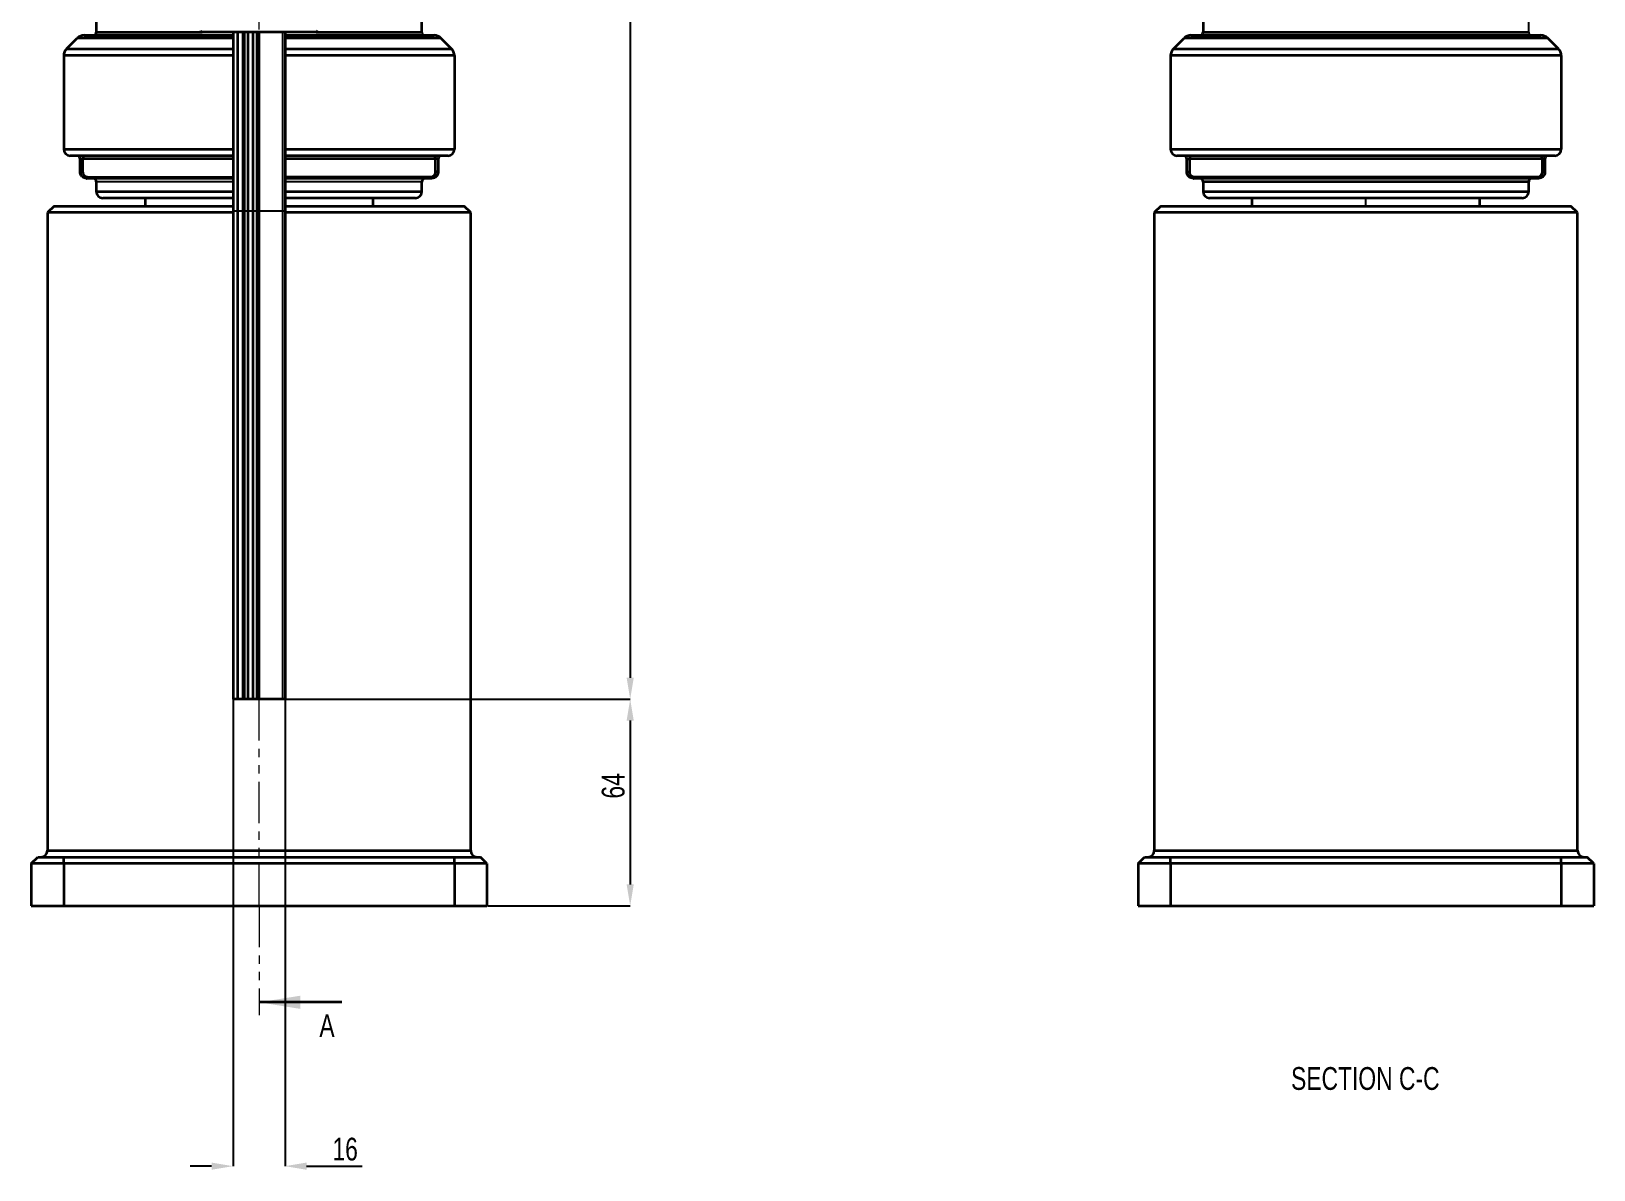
# Model space of a CAD drawing. Header units: millimetres. Extents: x 15 to 1184, y 5 to 836.
# Drawn here: x 595 to 835, y 478.3 to 653.2 of the extents above; entities that cross this region are included whole.
import ezdxf

# ---------------------------------------------------------------- set-up
doc = ezdxf.new("R2010")
doc.units = ezdxf.units.MM
doc.header["$PDSIZE"] = -1
doc.linetypes.add('PHANTOM', pattern=[12.7, 6.35, -1.27, 1.27, -1.27, 1.27, -1.27])
for name, color, linetype, lineweight in [('lightNet', 50, 'Continuous', 13), ('mainNet', 7, 'Continuous', 35), ('net cat', 7, 'PHANTOM', 13)]:
    doc.layers.add(name, color=color, linetype=linetype, lineweight=lineweight)
doc.styles.add('SLDTEXTSTYLE0', font='TXT', dxfattribs={"width": 0.75})
doc.dimstyles.new('SLDDIMSTYLE0', dxfattribs={"dimtxt": 3.5, "dimasz": 3.302, "dimexe": 0, "dimexo": 0.0625, "dimgap": 0.875, "dimtad": 1, "dimdec": 0, "dimlfac": 2, "dimrnd": 1e-09, "dimzin": 12, "dimdsep": 46, "dimtxsty": 'SLDTEXTSTYLE0', "dimsah": 1, "dimcen": 0.09, "dimadec": 0, "dimazin": 3, "dimtfac": 1, "dimtdec": 0, "dimtofl": 0, "dimtmove": 0, "dimatfit": 3, "dimfxl": 1, "dimfrac": 2, "dimtolj": 1, "dimtzin": 12, "dimarcsym": 0})

# ---------------------------------------------------------------- blocks, each defined once
blk = doc.blocks.new('_D_1')
at = {"layer": 'Defpoints', "color": 0, "transparency": 16777216}
for p in [(633.95, 775.59), (633.95, 550.59), (686.96, 550.59)]:
    blk.add_point(p, dxfattribs=at)
at = {"layer": 'lightNet', "color": 0, "lineweight": -2, "transparency": 16777216}
for p, q in [((634.01, 775.59), (686.96, 775.59)), ((686.96, 772.29), (686.96, 553.89)), ((634.01, 550.59), (686.96, 550.59))]:
    blk.add_line(p, q, dxfattribs=at)
at = {"layer": 'lightNet', "color": 0, "transparency": 16777216}
for points in [[(686.41, 772.29), (687.51, 772.29), (686.96, 775.59)], [(686.41, 553.89), (687.51, 553.89), (686.96, 550.59)]]:
    blk.add_solid(points, dxfattribs=at)
at = {"layer": 'lightNet', "color": 0, "transparency": 16777216, "insert": (682.59, 669.25), "char_height": 3.5, "attachment_point": 2, "rotation": 90, "style": 'SLDTEXTSTYLE0'}
blk.add_mtext('\\A1;450', dxfattribs=at)
blk = doc.blocks.new('_D_2')
at = {"layer": 'Defpoints', "color": 0, "transparency": 16777216}
for p in [(633.95, 550.59), (664.96, 518.84), (686.96, 518.84)]:
    blk.add_point(p, dxfattribs=at)
at = {"layer": 'lightNet', "color": 0, "lineweight": -2, "transparency": 16777216}
for p, q in [((634.01, 550.59), (686.96, 550.59)), ((686.96, 547.29), (686.96, 522.14)), ((665.03, 518.84), (686.96, 518.84))]:
    blk.add_line(p, q, dxfattribs=at)
at = {"layer": 'lightNet', "color": 0, "transparency": 16777216}
for points in [[(686.41, 547.29), (687.51, 547.29), (686.96, 550.59)], [(686.41, 522.14), (687.51, 522.14), (686.96, 518.84)]]:
    blk.add_solid(points, dxfattribs=at)
at = {"layer": 'lightNet', "color": 0, "transparency": 16777216, "insert": (682.59, 537.27), "char_height": 3.5, "attachment_point": 2, "rotation": 90, "style": 'SLDTEXTSTYLE0'}
blk.add_mtext('\\A1;64', dxfattribs=at)
blk = doc.blocks.new('_D_3')
at = {"layer": 'Defpoints', "color": 0, "transparency": 16777216}
for p in [(625.96, 550.59), (633.95, 550.59), (633.95, 478.84)]:
    blk.add_point(p, dxfattribs=at)
at = {"layer": 'lightNet', "color": 0, "lineweight": -2, "transparency": 16777216}
for p, q in [((625.96, 550.52), (625.96, 478.84)), ((633.95, 550.52), (633.95, 478.84)), ((622.66, 478.84), (619.36, 478.84)), ((637.25, 478.84), (645.8, 478.84))]:
    blk.add_line(p, q, dxfattribs=at)
at = {"layer": 'lightNet', "color": 0, "transparency": 16777216}
for points in [[(622.66, 479.39), (622.66, 478.29), (625.96, 478.84)], [(637.25, 479.39), (637.25, 478.29), (633.95, 478.84)]]:
    blk.add_solid(points, dxfattribs=at)
at = {"layer": 'lightNet', "color": 0, "transparency": 16777216, "insert": (643.18, 483.21), "char_height": 3.5, "attachment_point": 2, "style": 'SLDTEXTSTYLE0'}
blk.add_mtext('\\A1;16', dxfattribs=at)

msp = doc.modelspace()

# ---------------------------------------------------------------- linework, layer by layer
at = {"color": 7, "linetype": 'Continuous', "lineweight": 25}
for p, q in [((625.96, 653.09), (625.96, 625.59)), ((633.59, 550.59), (633.59, 653.09)), ((633.59, 625.59), (633.59, 653.09)), ((633.95, 653.09), (633.95, 625.59)), ((633.96, 550.59), (633.96, 653.09)), ((633.96, 625.59), (633.96, 653.09)), ((824.97, 653.09), (824.97, 654.59)), ((626.69, 625.59), (625.96, 625.59)), ((627.49, 625.59), (626.69, 625.59)), ((627.66, 625.59), (627.49, 625.59)), ((628.28, 625.59), (627.66, 625.59)), ((629.06, 625.59), (628.28, 625.59)), ((629.6, 625.59), (629.06, 625.59)), ((629.96, 625.59), (629.6, 625.59)), ((633.59, 625.59), (629.96, 625.59)), ((633.95, 625.59), (633.59, 625.59)), ((633.96, 625.59), (633.95, 625.59)), ((633.96, 550.59), (633.95, 550.59))]:
    msp.add_line(p, q, dxfattribs=at)
at = {"color": 8, "linetype": 'Continuous', "lineweight": 25}
for p, q in [((629.96, 653.09), (629.96, 550.59)), ((629.96, 653.09), (629.96, 625.59)), ((603.6, 630.84), (625.96, 630.84)), ((625.96, 630.09), (604.96, 630.09)), ((654.96, 630.09), (633.96, 630.09)), ((799.97, 626.34), (799.97, 627.59))]:
    msp.add_line(p, q, dxfattribs=at)
at = {"color": 7, "linetype": 'Continuous', "lineweight": 35}
msp.add_line((642.66, 504.02), (629.96, 504.02), dxfattribs=at)
at = {"color": 7, "linetype": 'Continuous', "lineweight": 25}
for centre in [(655.46, 653.09), (825.47, 653.09)]:
    msp.add_arc(centre, 0.5, 180, 270, dxfattribs=at)
at = {"color": 7, "linetype": 'Continuous', "lineweight": 35}
msp.add_solid([(629.96, 504.02), (636.31, 503), (636.31, 505.03)], dxfattribs=at)
at = {"layer": 'mainNet'}
for p, q in [((604.96, 654.59), (604.96, 653.09)), ((604.96, 653.09), (621.21, 653.09)), ((638.71, 653.09), (621.21, 653.09)), ((625.96, 653.09), (625.96, 550.59)), ((626.69, 550.59), (626.69, 653.09)), ((626.69, 625.59), (626.69, 653.09)), ((627.49, 550.59), (627.49, 653.09)), ((627.49, 625.59), (627.49, 653.09)), ((627.66, 653.09), (627.66, 550.59)), ((627.66, 653.09), (627.66, 625.59)), ((628.28, 550.59), (628.28, 653.09)), ((628.28, 625.59), (628.28, 653.09)), ((629.06, 550.59), (629.06, 653.09)), ((629.06, 625.59), (629.06, 653.09)), ((629.6, 653.09), (629.6, 550.59)), ((629.6, 653.09), (629.6, 625.59)), ((633.95, 653.09), (633.95, 550.59)), ((638.71, 653.09), (654.96, 653.09)), ((654.96, 653.09), (654.96, 654.59)), ((774.97, 654.59), (774.97, 653.09)), ((774.97, 653.09), (824.97, 653.09)), ((600.4, 650.53), (602.02, 652.15)), ((600.4, 650.53), (625.96, 650.53)), ((625.96, 652.15), (602.02, 652.15)), ((603.08, 652.59), (625.96, 652.59)), ((633.96, 652.59), (656.84, 652.59)), ((657.9, 652.15), (633.96, 652.15)), ((633.96, 650.53), (659.52, 650.53)), ((659.52, 650.53), (657.9, 652.15)), ((770.41, 650.53), (772.03, 652.15)), ((770.41, 650.53), (829.53, 650.53)), ((827.91, 652.15), (772.03, 652.15)), ((773.09, 652.59), (826.84, 652.59)), ((829.53, 650.53), (827.91, 652.15)), ((599.96, 649.47), (599.96, 635.09)), ((625.96, 649.47), (599.96, 649.47)), ((659.96, 649.47), (633.96, 649.47)), ((659.96, 649.47), (659.96, 635.09)), ((829.97, 649.47), (769.97, 649.47)), ((769.97, 649.47), (769.97, 635.09)), ((829.97, 649.47), (829.97, 635.09)), ((599.96, 635.09), (625.96, 635.09)), ((625.96, 634.09), (600.96, 634.09)), ((633.96, 635.09), (659.96, 635.09)), ((658.96, 634.09), (633.96, 634.09)), ((769.97, 635.09), (829.97, 635.09)), ((828.97, 634.09), (770.97, 634.09)), ((602.46, 633.59), (602.86, 633.59)), ((602.46, 631.59), (602.46, 633.59)), ((602.46, 631.59), (602.86, 631.59)), ((602.86, 633.59), (602.86, 631.59)), ((625.96, 633.59), (602.86, 633.59)), ((657.07, 633.59), (633.96, 633.59)), ((657.46, 633.59), (657.07, 633.59)), ((657.07, 631.59), (657.07, 633.59)), ((657.46, 631.59), (657.07, 631.59)), ((657.46, 633.59), (657.46, 631.59)), ((772.47, 633.59), (772.86, 633.59)), ((772.47, 631.59), (772.47, 633.59)), ((772.47, 631.59), (772.86, 631.59)), ((827.07, 633.59), (772.86, 633.59)), ((772.86, 633.59), (772.86, 631.59)), ((827.47, 633.59), (827.07, 633.59)), ((827.07, 631.59), (827.07, 633.59)), ((827.47, 631.59), (827.07, 631.59)), ((827.47, 633.59), (827.47, 631.59)), ((625.96, 630.59), (603.46, 630.59)), ((604.96, 630.09), (604.96, 628.59)), ((633.96, 630.84), (656.32, 630.84)), ((656.46, 630.59), (633.96, 630.59)), ((654.96, 628.59), (654.96, 630.09)), ((826.47, 630.59), (773.47, 630.59)), ((773.6, 630.84), (826.33, 630.84)), ((774.97, 630.09), (774.97, 628.59)), ((824.97, 630.09), (774.97, 630.09)), ((824.97, 628.59), (824.97, 630.09)), ((604.96, 628.59), (625.96, 628.59)), ((625.96, 627.59), (605.96, 627.59)), ((612.46, 627.59), (612.46, 626.34)), ((633.96, 628.59), (654.96, 628.59)), ((653.96, 627.59), (633.96, 627.59)), ((647.46, 626.34), (647.46, 627.59)), ((774.97, 628.59), (824.97, 628.59)), ((823.97, 627.59), (775.97, 627.59)), ((782.47, 627.59), (782.47, 626.34)), ((817.47, 626.34), (817.47, 627.59)), ((598.46, 626.34), (597.46, 625.34)), ((597.46, 625.34), (597.46, 527.34)), ((625.96, 625.34), (597.46, 625.34)), ((598.46, 626.34), (625.96, 626.34)), ((633.96, 626.34), (661.46, 626.34)), ((662.46, 625.34), (633.96, 625.34)), ((662.46, 625.34), (661.46, 626.34)), ((662.46, 527.34), (662.46, 625.34)), ((768.47, 626.34), (767.47, 625.34)), ((767.47, 625.34), (767.47, 527.34)), ((832.47, 625.34), (767.47, 625.34)), ((768.47, 626.34), (831.47, 626.34)), ((832.47, 625.34), (831.47, 626.34)), ((832.47, 527.34), (832.47, 625.34)), ((626.69, 550.59), (625.96, 550.59)), ((627.49, 550.59), (626.69, 550.59)), ((627.66, 550.59), (627.49, 550.59)), ((628.28, 550.59), (627.66, 550.59)), ((629.06, 550.59), (628.28, 550.59)), ((629.6, 550.59), (629.06, 550.59)), ((629.96, 550.59), (629.6, 550.59)), ((633.59, 550.59), (629.96, 550.59)), ((633.95, 550.59), (633.59, 550.59)), ((594.96, 525.34), (595.96, 526.34)), ((595.96, 526.34), (599.96, 526.34)), ((597.46, 527.34), (662.46, 527.34)), ((599.96, 525.34), (599.96, 526.34)), ((599.96, 526.34), (659.96, 526.34)), ((659.96, 525.34), (659.96, 526.34)), ((659.96, 526.34), (663.96, 526.34)), ((664.96, 525.34), (663.96, 526.34)), ((764.97, 525.34), (765.97, 526.34)), ((765.97, 526.34), (769.97, 526.34)), ((767.47, 527.34), (832.47, 527.34)), ((769.97, 525.34), (769.97, 526.34)), ((769.97, 526.34), (829.97, 526.34)), ((829.97, 525.34), (829.97, 526.34)), ((829.97, 526.34), (833.97, 526.34)), ((834.97, 525.34), (833.97, 526.34)), ((594.96, 525.34), (594.96, 518.84)), ((599.96, 525.34), (594.96, 525.34)), ((599.96, 525.34), (599.96, 518.84)), ((659.96, 525.34), (599.96, 525.34)), ((659.96, 525.34), (659.96, 518.84)), ((664.96, 525.34), (659.96, 525.34)), ((664.96, 525.34), (664.96, 518.84)), ((769.97, 525.34), (764.97, 525.34)), ((764.97, 525.34), (764.97, 518.84)), ((769.97, 525.34), (769.97, 518.84)), ((829.97, 525.34), (769.97, 525.34)), ((829.97, 525.34), (829.97, 518.84)), ((834.97, 525.34), (829.97, 525.34)), ((834.97, 525.34), (834.97, 518.84)), ((594.96, 518.84), (599.96, 518.84)), ((599.96, 518.84), (659.96, 518.84)), ((659.96, 518.84), (664.96, 518.84)), ((764.97, 518.84), (769.97, 518.84)), ((769.97, 518.84), (829.97, 518.84)), ((829.97, 518.84), (834.97, 518.84))]:
    msp.add_line(p, q, dxfattribs=at)
at = {"layer": 'mainNet', "flags": 128}
for points in [[(603.14, 634.09), (603.09, 634.08), (603.03, 634.05), (602.98, 634), (602.94, 633.94), (602.9, 633.87), (602.88, 633.78), (602.86, 633.69), (602.86, 633.59)], [(656.79, 634.09), (656.84, 634.08), (656.89, 634.05), (656.94, 634), (656.99, 633.94), (657.02, 633.87), (657.05, 633.78), (657.07, 633.69), (657.07, 633.59)], [(773.14, 634.09), (773.09, 634.08), (773.03, 634.05), (772.99, 634), (772.94, 633.94), (772.91, 633.87), (772.88, 633.78), (772.86, 633.69), (772.86, 633.59)], [(826.79, 634.09), (826.84, 634.08), (826.9, 634.05), (826.95, 634), (826.99, 633.94), (827.03, 633.87), (827.05, 633.78), (827.07, 633.69), (827.07, 633.59)], [(603.46, 630.59), (603.49, 630.59), (603.52, 630.61), (603.54, 630.63), (603.56, 630.66), (603.58, 630.7), (603.59, 630.74), (603.6, 630.79), (603.6, 630.84)], [(656.46, 630.59), (656.44, 630.59), (656.41, 630.61), (656.39, 630.63), (656.37, 630.66), (656.35, 630.7), (656.34, 630.74), (656.33, 630.79), (656.32, 630.84)], [(773.47, 630.59), (773.49, 630.59), (773.52, 630.61), (773.54, 630.63), (773.56, 630.66), (773.58, 630.7), (773.59, 630.74), (773.6, 630.79), (773.6, 630.84)], [(826.47, 630.59), (826.44, 630.59), (826.41, 630.61), (826.39, 630.63), (826.37, 630.66), (826.35, 630.7), (826.34, 630.74), (826.33, 630.79), (826.33, 630.84)]]:
    msp.add_lwpolyline(points, dxfattribs=at)
at = {"layer": 'mainNet'}
for centre, radius, start, end in [((604.46, 653.09), 0.5, 270, 0), ((621.21, 653.34), 0.25, 180, 270), ((638.71, 653.34), 0.25, 270, 0), ((774.47, 653.09), 0.5, 270, 0), ((601.46, 649.47), 1.5, 135, 180), ((603.08, 651.09), 1.5, 90, 135), ((656.84, 651.09), 1.5, 45, 90), ((658.46, 649.47), 1.5, 0, 45), ((771.47, 649.47), 1.5, 135, 180), ((773.09, 651.09), 1.5, 90, 135), ((826.84, 651.09), 1.5, 45, 90), ((828.47, 649.47), 1.5, 0, 45), ((600.96, 635.09), 1, 180, 270), ((601.96, 633.59), 0.5, 0, 90), ((657.96, 633.59), 0.5, 90, 180), ((658.96, 635.09), 1, 270, 0), ((770.97, 635.09), 1, 180, 270), ((771.97, 633.59), 0.5, 0, 90), ((827.97, 633.59), 0.5, 90, 180), ((828.97, 635.09), 1, 270, 0), ((604.46, 630.09), 0.5, 0, 90), ((655.46, 630.09), 0.5, 90, 180), ((774.47, 630.09), 0.5, 0, 90), ((825.47, 630.09), 0.5, 90, 180), ((605.96, 628.59), 1, 180, 270), ((653.96, 628.59), 1, 270, 0), ((775.97, 628.59), 1, 180, 270), ((823.97, 628.59), 1, 270, 0), ((596.46, 527.34), 1, 270, 0), ((663.46, 527.34), 1, 180, 270), ((766.47, 527.34), 1, 270, 0), ((833.47, 527.34), 1, 180, 270)]:
    msp.add_arc(centre, radius, start, end, dxfattribs=at)
for points, knots in [([(603.46, 630.59), (603.33, 630.6), (603.1, 630.63), (602.81, 630.81), (602.62, 631.03), (602.49, 631.3), (602.47, 631.49), (602.46, 631.59)], [0, 0, 0, 0, 0.263565, 0.470946, 0.651506, 0.824197, 1, 1, 1, 1]), ([(602.86, 631.59), (602.86, 631.51), (602.88, 631.37), (602.97, 631.17), (603.12, 631), (603.33, 630.87), (603.5, 630.85), (603.6, 630.84)], [0, 0, 0, 0, 0.169514, 0.3383718, 0.5184328, 0.7290823, 1, 1, 1, 1]), ([(656.32, 630.84), (656.43, 630.85), (656.64, 630.88), (656.87, 631.05), (657.02, 631.28), (657.07, 631.46), (657.07, 631.57), (657.07, 631.59)], [0, 0, 0, 0, 0.293183, 0.56895, 0.759311, 0.950945, 1, 1, 1, 1]), ([(657.46, 631.59), (657.46, 631.56), (657.46, 631.42), (657.4, 631.18), (657.21, 630.89), (657.02, 630.75), (656.77, 630.62), (656.61, 630.6), (656.46, 630.59)], [0, 0, 0, 0, 0.050943, 0.248846, 0.441654, 0.679462, 0.71485, 1, 1, 1, 1]), ([(773.47, 630.59), (773.34, 630.6), (773.1, 630.63), (772.81, 630.81), (772.62, 631.03), (772.49, 631.3), (772.47, 631.49), (772.47, 631.59)], [0, 0, 0, 0, 0.263565, 0.470946, 0.651506, 0.824197, 1, 1, 1, 1]), ([(772.86, 631.59), (772.87, 631.51), (772.88, 631.37), (772.97, 631.17), (773.12, 631), (773.33, 630.87), (773.51, 630.85), (773.6, 630.84)], [0, 0, 0, 0, 0.169514, 0.3383718, 0.5184328, 0.7290823, 1, 1, 1, 1]), ([(826.33, 630.84), (826.43, 630.85), (826.64, 630.88), (826.88, 631.05), (827.02, 631.28), (827.07, 631.46), (827.07, 631.57), (827.07, 631.59)], [0, 0, 0, 0, 0.293183, 0.56895, 0.759311, 0.950945, 1, 1, 1, 1]), ([(827.47, 631.59), (827.47, 631.56), (827.46, 631.42), (827.4, 631.18), (827.21, 630.89), (827.02, 630.75), (826.77, 630.62), (826.61, 630.6), (826.47, 630.59)], [0, 0, 0, 0, 0.050943, 0.248846, 0.441654, 0.679462, 0.71485, 1, 1, 1, 1])]:
    msp.add_open_spline(points, degree=3, knots=knots, dxfattribs=at)
at = {"layer": 'net cat'}
for q in [(629.96, 789.15), (629.96, 502.02)]:
    msp.add_line((629.96, 518.84), q, dxfattribs=at)

# ---------------------------------------------------------------- texts
at = {"color": 7, "linetype": 'Continuous', "insert": (639.22, 502.17), "char_height": 3.5, "attachment_point": 1, "style": 'SLDTEXTSTYLE0'}
msp.add_mtext('A', dxfattribs=at)
at = {"color": 7, "linetype": 'Continuous', "lineweight": 0, "insert": (799.88, 494.06), "char_height": 3.5, "attachment_point": 2, "style": 'SLDTEXTSTYLE0'}
msp.add_mtext('SECTION C-C', dxfattribs=at)

# ---------------------------------------------------------------- dimensions: what is measured, and where the dimension line sits
at = {"layer": 'lightNet'}
for base, p1, p2, picture, middle in [((686.96, 550.59), (633.95, 775.59), (633.95, 550.59), '_D_1', (686.96, 669.25)), ((686.96357583, 518.83749649), (633.94735442, 550.58749649), (664.96357583, 518.83749649), '_D_2', (686.96357583, 537.27366449))]:
    dim = msp.add_linear_dim(base=base, p1=p1, p2=p2, angle=90, dimstyle='SLDDIMSTYLE0', dxfattribs=at)
    dim.commit()
    dim.dimension.update_dxf_attribs({"geometry": picture, "text_midpoint": middle, "dimtype": 160})
dim = msp.add_linear_dim(base=(633.95, 478.84), p1=(625.96, 550.59), p2=(633.95, 550.59), dimstyle='SLDDIMSTYLE0', dxfattribs=at)
dim.commit()
dim.dimension.update_dxf_attribs({"geometry": '_D_3', "text_midpoint": (643.18, 478.84), "dimtype": 160})

doc.saveas('drawing.dxf')
